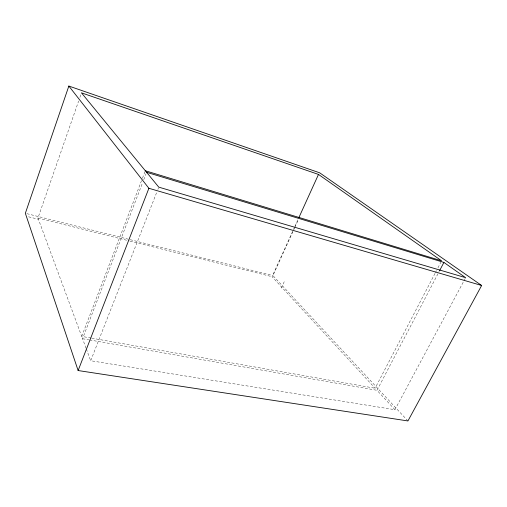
<?xml version="1.0" encoding="UTF-8"?>
<svg xmlns="http://www.w3.org/2000/svg" width="507" height="507" viewBox="0 0 507 507"><rect width="100%" height="100%" fill="white"/><g stroke="black" fill="none" stroke-linecap="round" stroke-linejoin="round"><path stroke-width="0.38" stroke-dasharray="2.54 1.9" d="M91.032 338.042L81.697 336.394L37.955 218.023L78.623 101.039M79.922 97.319L81.475 92.844M81.697 336.394L142.201 178.882M142.486 178.141L145.325 170.745M86.076 348.258L82.552 338.714L142.638 182.615M143.773 179.668L146.035 173.774M465.268 278.375L394.921 409.707L90.69 360.737L156.745 192.286M157.899 189.345L158.476 187.875M435.019 273.406L375.091 388.235L272.044 276.689L293.312 229.88M293.635 229.158L294.618 227.003M294.947 226.28L298.217 219.081M407.939 420.949L272.943 275.593L294.504 228.15M294.833 227.434L298.42 219.525M281.315 288.071L284.668 280.789M435.38 272.709L436.476 270.605M437.94 267.81L440.862 262.208M394.921 409.707L376.999 390.301L439.151 271.511M82.552 338.714L88.782 339.804M89.562 339.944L376.999 390.301M91.811 338.182L375.091 388.235M37.955 218.023L129.291 240.914M130.058 241.104L272.044 276.689M28.576 216.806L38.412 219.265M26.884 213.669L272.943 275.593M86.348 348.993L90.69 360.737"/><path stroke-width="0.76" d="M68.844 86.051L25.35 213.282L78.122 370.541L407.939 420.949L481.65 285.485L319.657 172.805L68.844 86.051L148.893 188.287L481.65 285.485M78.122 370.541L148.893 188.287M298.87 217.636L318.497 174.433L81.475 92.844L158.761 187.14L465.641 277.678L443.904 262.423L146.605 172.304M439.518 270.814L443.904 262.423M145.325 170.745L441.591 260.807L318.497 174.433"/></g></svg>
